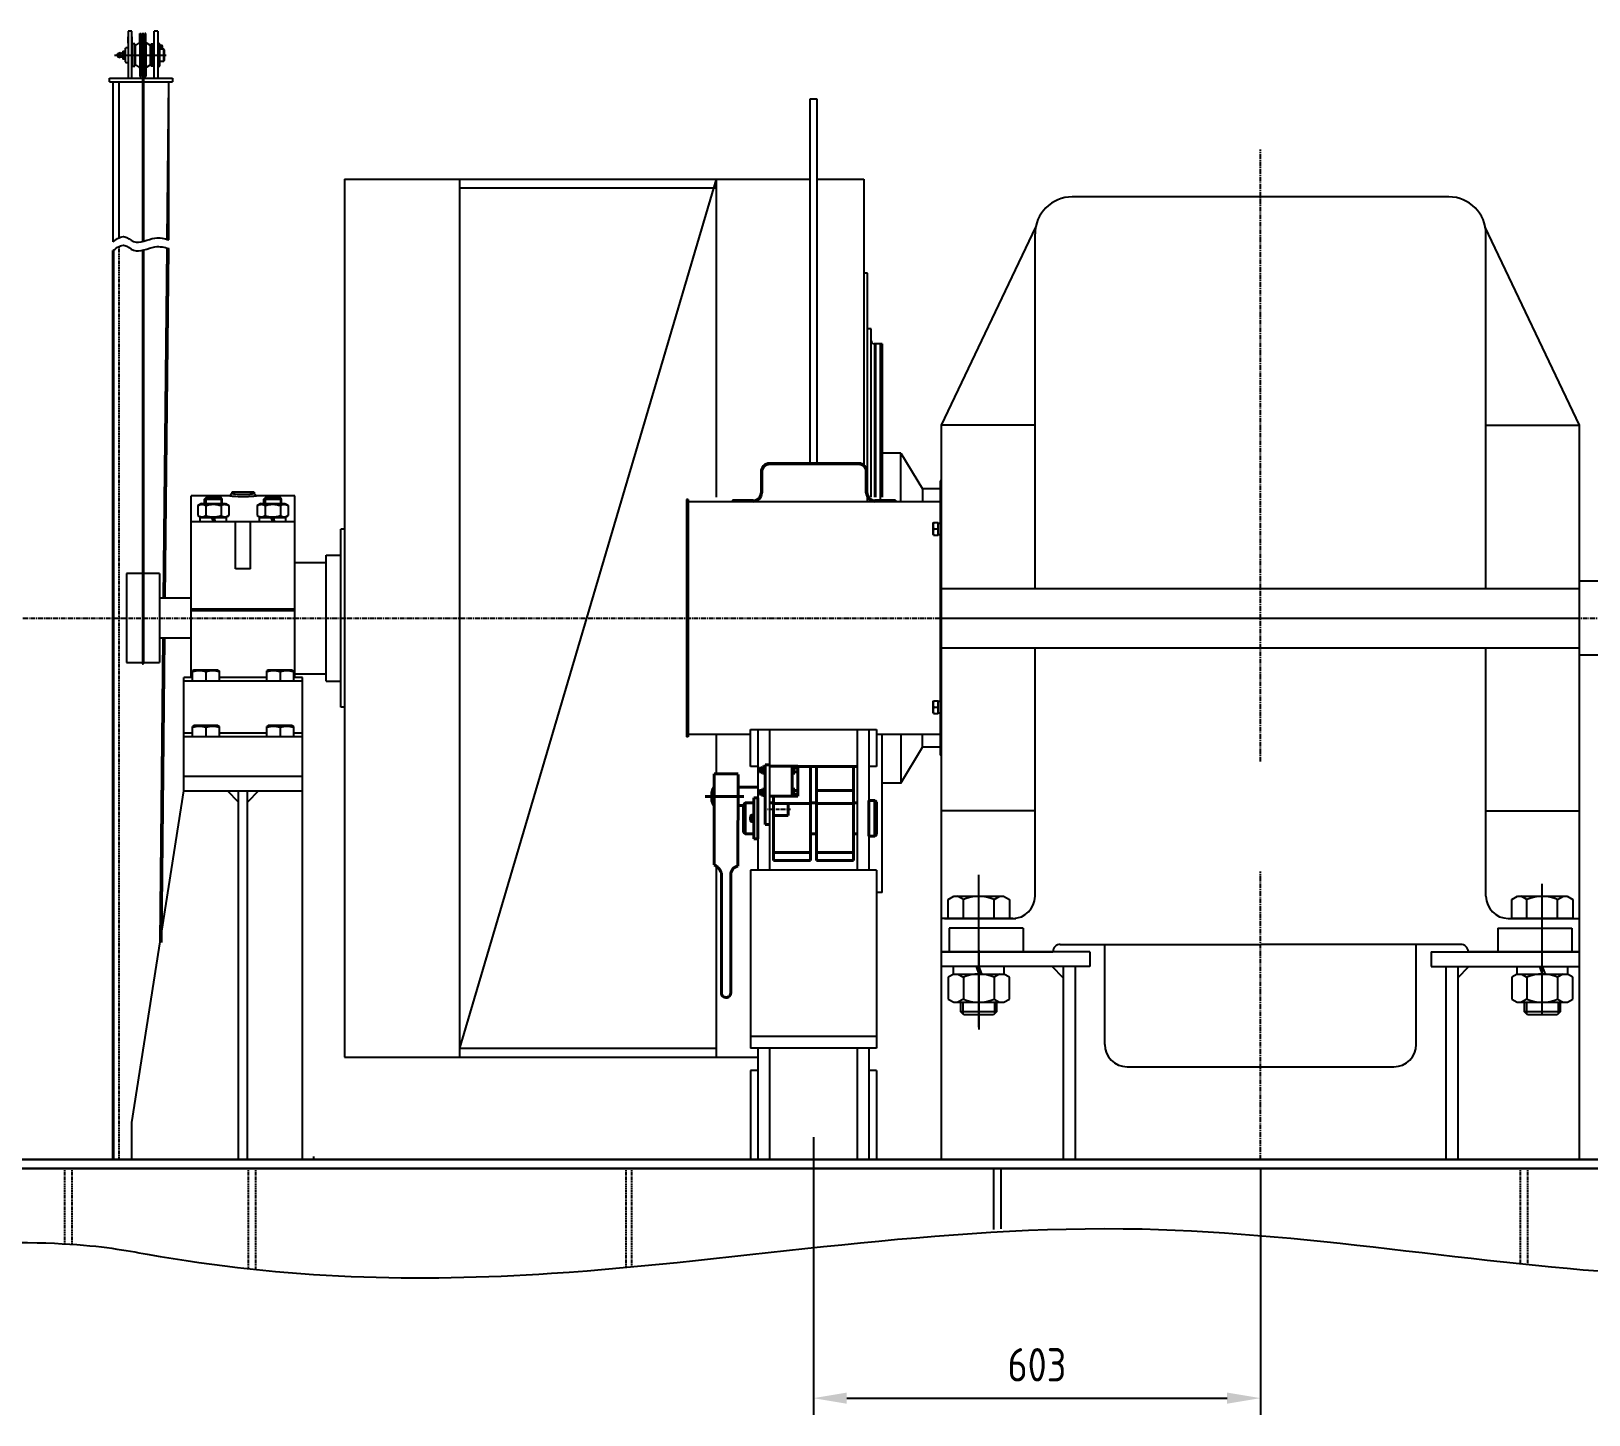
# Model space of a CAD drawing. Header units: millimetres. Extents: x 467 to 39028, y -12467 to 24298.
# Drawn here: x 14103 to 16204, y -1319 to 547 of the extents above; entities that cross this region are included whole.
import ezdxf

# ---------------------------------------------------------------- set-up
doc = ezdxf.new("R2010")
doc.units = ezdxf.units.MM
doc.linetypes.add('CENTER', pattern=[50.8, 31.75, -6.35, 6.35, -6.35])
doc.linetypes.add('HIDDEN', pattern=[9.525, 6.35, -3.175])
for name, color, linetype in [('Bord', 1, 'Continuous'), ('Cen', 5, 'CENTER'), ('Dim', 7, 'Continuous'), ('Hide', 250, 'HIDDEN')]:
    doc.layers.add(name, color=color, linetype=linetype)
doc.layers.add('Con', color=6, linetype='Continuous', lineweight=18)
doc.layers.add('Cont', color=6, linetype='Continuous', lineweight=40)
doc.styles.add('Style1', font='romans.shx', dxfattribs={"width": 0.8})
doc.dimstyles.new('LIN15', dxfattribs={"dimscale": 15, "dimtxt": 3, "dimasz": 3, "dimexe": 1.5, "dimexo": 0, "dimgap": 1.5, "dimtad": 1, "dimdec": 0, "dimzin": 13, "dimdsep": 46, "dimtxsty": 'Style1', "dimcen": 0, "dimclrt": 3, "dimadec": 0, "dimazin": 0, "dimtfac": 1, "dimtdec": 0, "dimtmove": 0, "dimatfit": 3, "dimfxl": 1, "dimtolj": 1, "dimtzin": 13, "dimarcsym": 0})

# ---------------------------------------------------------------- blocks, each defined once
blk = doc.blocks.new('*D90')
at = {"layer": 'Defpoints', "color": 0, "transparency": 16777216}
for p in [(15158, -944.2), (15760.9, -986.2), (15760.9, -1296.1)]:
    blk.add_point(p, dxfattribs=at)
at = {"layer": 'Dim', "color": 0, "lineweight": -2, "transparency": 16777216}
for p, q in [((15158, -944.2), (15158, -1318.6)), ((15760.9, -986.2), (15760.9, -1318.6)), ((15203, -1296.1), (15715.9, -1296.1))]:
    blk.add_line(p, q, dxfattribs=at)
at = {"layer": 'Dim', "color": 0, "transparency": 16777216}
for points in [[(15203, -1288.6), (15203, -1303.6), (15158, -1296.1)], [(15715.9, -1288.6), (15715.9, -1303.6), (15760.9, -1296.1)]]:
    blk.add_solid(points, dxfattribs=at)
at = {"layer": 'Dim', "color": 3, "transparency": 16777216, "insert": (15459.4, -1251.1), "char_height": 45, "attachment_point": 5, "style": 'Style1'}
blk.add_mtext('\\A1;603', dxfattribs=at)
blk = doc.blocks.new('ключ2')
for p, q in [((22774.6, 4523.3), (22774.6, 4491.3)), ((22775.4, 4523.3), (22898.8, 4523.2)), ((22804.8, 4531.1), (22804.8, 4478.8)), ((22908.1, 4500.8), (23070.1, 4500.8)), ((22909.8, 4513.5), (23069.7, 4513.5)), ((22774.6, 4491.3), (22897.3, 4491.3))]:
    blk.add_line(p, q)
for centre, radius, start, end in [((22910.4, 4525.4), 11.9, 190.7508, 267.1677), ((22914.1, 4483), 18.8, 108.722, 153.9899), ((23069.7, 4507.2), 6.34, 266.83, 90.0179)]:
    blk.add_arc(centre, radius, start, end)

msp = doc.modelspace()

# ---------------------------------------------------------------- linework, layer by layer
at = {"color": 5, "linetype": 'CENTER', "ltscale": 0.496}
for p, q in [((15092.959, -449.204), (15082.459, -449.204)), ((15092.959, -479.204), (15082.459, -479.204))]:
    msp.add_line(p, q, dxfattribs=at)
at = {"layer": 'Bord'}
for p, q in [((14233.9, 547.294), (14233.9, 507.001)), ((14238.9, 547.294), (14233.9, 547.294)), ((14238.9, 523.001), (14238.9, 547.294)), ((14268.9, 507.001), (14268.9, 547.294)), ((14273.9, 547.294), (14268.9, 547.294)), ((14273.9, 547.294), (14273.9, 507.001)), ((14233.9, 531.263), (14233.9, 539.601)), ((14238.9, 539.601), (14238.9, 531.195)), ((14242.9, 530.001), (14239.9, 530.001)), ((14239.9, 507.001), (14239.9, 530.001)), ((14242.9, 506.998), (14242.9, 530.001)), ((14243.9, 528.001), (14249.454, 531.704)), ((14243.9, 506.998), (14243.9, 528.001)), ((14249.9, 532.536), (14249.9, 544.001)), ((14249.9, 544.001), (14251.4, 544.001)), ((14249.9, 532.536), (14249.9, 497.466)), ((14251.4, 544.001), (14251.906, 541.837)), ((14251.4, 486.001), (14251.4, 544.001)), ((14253.1, 540.801), (14253.1, 263.504)), ((14253.9, 544.915), (14253.9, 263.703)), ((14254.7, 540.801), (14254.7, 263.917)), ((14255.9, 542.001), (14256.4, 544.001)), ((14257.9, 544.001), (14256.4, 544.001)), ((14256.4, 544.001), (14256.4, 486.001)), ((14257.9, 532.536), (14257.9, 544.001)), ((14257.9, 532.536), (14257.9, 497.466)), ((14263.9, 528.001), (14258.345, 531.704)), ((14263.9, 507.001), (14263.9, 528.001)), ((14264.9, 530.001), (14267.9, 530.001)), ((14264.9, 506.998), (14264.9, 530.001)), ((14267.9, 505.796), (14267.9, 530.001)), ((14276.8, 530.001), (14273.9, 530.001)), ((14276.8, 523.001), (14276.8, 530.001)), ((14277.462, 522.998), (14277.084, 526.318)), ((14277.584, 526.318), (14277.933, 522.998)), ((14279.602, 522.998), (14279.957, 526.426)), ((14280.092, 522.998), (14280.451, 526.125)), ((14215.618, 515.001), (14285.399, 515.001)), ((14219.9, 517.251), (14223.061, 518.351)), ((14219.9, 515.001), (14219.9, 517.251)), ((14219.9, 515.001), (14219.9, 512.751)), ((14219.9, 512.751), (14223.061, 511.651)), ((14223.061, 511.651), (14223.061, 518.351)), ((14226.9, 520.501), (14229.9, 520.501)), ((14226.9, 520.501), (14226.9, 509.501)), ((14229.9, 518.001), (14226.9, 518.001)), ((14229.9, 512.001), (14226.9, 512.001)), ((14229.9, 509.501), (14226.9, 509.501)), ((14229.9, 523.998), (14230.9, 524.998)), ((14229.9, 523.998), (14229.9, 506.004)), ((14229.9, 509.501), (14229.9, 520.501)), ((14229.9, 505.998), (14230.9, 504.998)), ((14232.9, 524.998), (14230.9, 524.998)), ((14230.9, 504.998), (14232.9, 504.998)), ((14233.9, 523.998), (14232.9, 524.998)), ((14233.9, 505.998), (14232.9, 504.998)), ((14233.9, 507.001), (14233.9, 484.001)), ((14233.9, 507.001), (14233.9, 506.001)), ((14233.9, 506.498), (14233.9, 505.998)), ((14238.9, 484.001), (14238.9, 523.001)), ((14239.9, 522.998), (14238.9, 522.998)), ((14238.9, 507.001), (14239.9, 507.001)), ((14239.9, 500.001), (14239.9, 507.001)), ((14243.9, 523.001), (14242.9, 523.001)), ((14243.9, 522.998), (14242.9, 522.998)), ((14242.9, 500.001), (14242.9, 507.001)), ((14242.9, 507.001), (14243.9, 507.001)), ((14242.9, 506.998), (14243.9, 506.998)), ((14243.9, 502.001), (14243.9, 507.001)), ((14264.9, 522.998), (14263.9, 522.998)), ((14263.9, 502.001), (14263.9, 507.001)), ((14263.9, 506.998), (14264.9, 506.998)), ((14264.9, 500.001), (14264.9, 507.001)), ((14268.9, 522.998), (14267.9, 522.998)), ((14267.9, 500.001), (14267.9, 507.001)), ((14267.9, 506.998), (14268.9, 506.998)), ((14268.9, 484.001), (14268.9, 507.001)), ((14273.9, 507.001), (14273.9, 484.001)), ((14281.9, 522.998), (14276.8, 522.998)), ((14276.8, 500.001), (14276.8, 522.998)), ((14276.8, 506.998), (14281.9, 506.998)), ((14281.9, 506.998), (14281.9, 522.998)), ((14282.9, 521.998), (14281.9, 522.998)), ((14282.9, 507.998), (14281.9, 506.998)), ((14282.9, 507.998), (14282.9, 521.998)), ((14208.9, 479.001), (14208.9, 484.001)), ((14208.9, 484.001), (14253.1, 484.001)), ((14239.9, 500.001), (14242.9, 500.001)), ((14243.9, 502.001), (14249.454, 498.298)), ((14249.9, 497.466), (14249.9, 486.001)), ((14249.9, 486.001), (14251.4, 486.001)), ((14251.4, 486.001), (14251.906, 488.165)), ((14254.7, 484.001), (14293.9, 484.001)), ((14255.9, 488.001), (14256.4, 486.001)), ((14257.9, 486.001), (14256.4, 486.001)), ((14257.9, 497.466), (14257.9, 486.001)), ((14263.9, 502.001), (14258.345, 498.298)), ((14267.9, 500.001), (14264.9, 500.001)), ((14273.9, 500.001), (14276.8, 500.001)), ((14293.9, 484.001), (14293.9, 479.001)), ((14208.9, 479.001), (14253.1, 479.001)), ((14213.9, 263.18), (14213.9, 479.001)), ((14213.9, 263.18), (14213.9, 479.001)), ((14221.9, 268.857), (14221.9, 479.001)), ((14221.9, 268.857), (14221.9, 479.001)), ((14253.1, 479.001), (14253.1, 263.504)), ((14254.7, 479.001), (14293.9, 479.001)), ((14254.7, 479.001), (14254.7, 263.917)), ((14286.721, 266.509), (14288.9, 479.001)), ((14288.9, 265.813), (14288.9, 479.001)), ((15162.959, 455.793), (15152.959, 455.793)), ((15152.959, 455.793), (15152.962, -37.204)), ((15162.959, -37.204), (15162.959, 455.793)), ((14525.902, 347.794), (14525.901, 144.261)), ((14525.902, 347.795), (15152.96, 347.793)), ((14525.902, 347.794), (14525.903, -434.204)), ((15026.902, 347.793), (14680.893, -824.202)), ((14680.902, 347.793), (14680.896, -434.204)), ((14680.902, 347.793), (14680.901, 144.261)), ((15026.902, 347.802), (15026.887, -81.271)), ((15162.959, 347.793), (15225.902, 347.793)), ((15225.902, 347.794), (15225.888, -40.049)), ((14680.902, 335.794), (15026.902, 335.793)), ((16014.902, 323.796), (15506.902, 323.796)), ((15330.902, 15.796), (15457.77, 283.072)), ((15456.902, -204.337), (15456.902, 273.796)), ((16190.902, 15.796), (16064.034, 283.072)), ((16064.902, -204.337), (16064.902, 273.796)), ((14254.7, 252.16), (14254.7, -305.193)), ((14281.759, -217.355), (14286.601, 254.789)), ((14284.066, -217.355), (14288.9, 254.057)), ((14253.1, 251.748), (14253.1, -304.202)), ((15230.902, 220.798), (15225.898, 220.798)), ((15230.902, -81.271), (15230.902, 220.798)), ((15235.902, 145.798), (15230.902, 145.798)), ((15235.902, -81.271), (15235.902, 145.798)), ((15250.902, 125.798), (15239.902, 125.798)), ((15250.902, 125.798), (15239.902, 125.798)), ((15240.902, 115.798), (15240.902, 125.798)), ((15240.902, -81.271), (15240.902, 115.798)), ((15241.902, 125.798), (15241.902, 115.798)), ((15241.902, 115.798), (15241.902, -81.271)), ((15247.959, 125.798), (15247.959, -83.271)), ((15250.902, 125.798), (15250.902, -81.271)), ((15456.902, 15.796), (15330.902, 15.796)), ((15330.902, -974.204), (15330.902, 15.796)), ((16064.902, 15.796), (16190.902, 15.796)), ((16190.902, -974.204), (16190.902, 15.796)), ((15218.902, -35.204), (15098.902, -35.204)), ((15218.902, -37.204), (15098.902, -37.204)), ((15275.902, -21.702), (15250.902, -21.702)), ((15275.902, -21.702), (15305.165, -70.074)), ((15275.902, -87.204), (15275.902, -21.702)), ((15086.902, -47.204), (15086.902, -75.204)), ((15088.902, -47.204), (15088.902, -75.204)), ((15228.902, -75.204), (15228.902, -47.204)), ((15230.902, -75.204), (15230.902, -47.204)), ((15328.902, -59.204), (15328.902, -429.204)), ((15330.902, -59.204), (15328.902, -59.204)), ((14318.902, -114.206), (14318.902, -79.206)), ((14370.903, -79.206), (14318.902, -79.206)), ((14336.902, -83.706), (14339.402, -81.206)), ((14336.902, -89.706), (14336.902, -83.706)), ((14336.902, -83.706), (14360.902, -83.706)), ((14338.527, -82.081), (14338.527, -89.706)), ((14359.277, -82.081), (14338.527, -82.081)), ((14339.404, -81.206), (14358.401, -81.206)), ((14360.902, -83.706), (14358.402, -81.206)), ((14359.277, -82.081), (14359.277, -89.706)), ((14360.902, -89.706), (14360.902, -83.706)), ((14373.902, -76.206), (14370.903, -79.206)), ((14373.902, -74.206), (14373.902, -76.206)), ((14403.902, -74.206), (14373.902, -74.206)), ((14403.902, -74.206), (14403.902, -76.206)), ((14406.902, -79.206), (14403.902, -76.206)), ((14458.902, -79.206), (14406.902, -79.206)), ((14416.902, -83.706), (14419.402, -81.206)), ((14416.902, -89.706), (14416.902, -83.706)), ((14416.902, -83.706), (14440.902, -83.706)), ((14418.527, -82.081), (14418.527, -89.706)), ((14439.277, -82.081), (14418.527, -82.081)), ((14419.404, -81.206), (14438.401, -81.206)), ((14440.902, -83.706), (14438.402, -81.206)), ((14439.277, -82.081), (14439.277, -89.706)), ((14440.902, -89.706), (14440.902, -83.706)), ((14458.902, -114.206), (14458.902, -79.206)), ((15230.902, -87.204), (15230.902, -81.837)), ((15330.902, -70.074), (15305.165, -70.074)), ((15305.165, -70.074), (15305.165, -87.204)), ((15305.165, -70.074), (15305.165, -87.204)), ((15330.902, -70.074), (15305.165, -70.074)), ((14332.702, -89.706), (14328.118, -92.352)), ((14328.118, -92.352), (14328.118, -106.059)), ((14332.702, -89.706), (14365.102, -89.706)), ((14338.51, -92.352), (14338.51, -106.059)), ((14359.295, -92.352), (14359.295, -106.059)), ((14365.102, -89.706), (14369.687, -92.352)), ((14369.687, -92.352), (14369.687, -106.059)), ((14412.702, -89.706), (14408.118, -92.352)), ((14408.118, -92.352), (14408.118, -106.059)), ((14412.702, -89.706), (14445.102, -89.706)), ((14418.51, -92.352), (14418.51, -106.059)), ((14439.295, -92.352), (14439.295, -106.059)), ((14445.102, -89.706), (14449.687, -92.352)), ((14449.687, -92.352), (14449.687, -106.059)), ((14986.902, -84.204), (14986.902, -404.204)), ((14988.902, -84.204), (14986.902, -84.204)), ((14988.902, -84.204), (14988.902, -404.204)), ((15328.902, -87.204), (14988.902, -87.204)), ((15048.902, -85.204), (15048.902, -87.204)), ((15076.902, -85.204), (15048.902, -85.204)), ((15076.902, -87.204), (15048.902, -87.204)), ((15053.902, -85.204), (15053.902, -87.204)), ((15240.902, -87.204), (15076.902, -87.204)), ((15268.902, -85.204), (15240.902, -85.204)), ((15268.902, -87.204), (15240.902, -87.204)), ((15263.902, -85.204), (15263.902, -87.204)), ((15268.902, -85.204), (15268.902, -87.204)), ((14318.902, -234.206), (14318.902, -114.206)), ((14458.902, -114.206), (14318.902, -114.206)), ((14328.118, -106.059), (14332.702, -108.706)), ((14331.152, -114.206), (14331.152, -108.706)), ((14331.153, -108.706), (14366.652, -108.706)), ((14346.438, -108.706), (14348.44, -114.206)), ((14349.365, -108.706), (14351.367, -114.206)), ((14369.687, -106.059), (14365.102, -108.706)), ((14366.652, -114.206), (14366.652, -108.706)), ((14378.902, -177.892), (14378.902, -114.206)), ((14398.902, -177.892), (14398.902, -114.206)), ((14408.118, -106.059), (14412.702, -108.706)), ((14411.152, -114.206), (14411.152, -108.706)), ((14411.153, -108.706), (14446.652, -108.706)), ((14426.438, -108.706), (14428.44, -114.206)), ((14429.365, -108.706), (14431.367, -114.206)), ((14449.687, -106.059), (14445.102, -108.706)), ((14446.652, -114.206), (14446.652, -108.706)), ((14458.902, -234.206), (14458.902, -114.206)), ((14520.902, -364.206), (14520.902, -124.206)), ((14525.902, -124.206), (14520.902, -124.206)), ((15319.402, -116.345), (15319.893, -115.495)), ((15319.402, -131.645), (15319.402, -116.346)), ((15319.893, -115.495), (15326.402, -115.495)), ((15320.652, -123.995), (15326.402, -123.995)), ((15326.402, -132.495), (15326.402, -115.495)), ((15328.902, -116.445), (15326.402, -116.445)), ((15319.402, -131.645), (15319.893, -132.495)), ((15319.893, -132.495), (15326.402, -132.495)), ((14500.902, -329.206), (14500.902, -159.206)), ((14500.902, -159.206), (14520.902, -159.206)), ((14231.801, -184.202), (14231.801, -304.202)), ((14253.103, -184.202), (14231.801, -184.202)), ((14276.005, -184.202), (14254.703, -184.202)), ((14276.005, -184.202), (14276.005, -304.202)), ((14398.902, -177.894), (14378.902, -177.894)), ((14458.902, -169.206), (14500.902, -169.206)), ((15328.902, -194.202), (15330.902, -194.202)), ((15328.902, -194.202), (15330.902, -194.202)), ((15330.902, -204.337), (15760.902, -204.337)), ((15760.902, -204.337), (16190.902, -204.337)), ((16290.902, -194.204), (16190.902, -194.204)), ((14318.903, -217.355), (14276.005, -217.355)), ((14458.902, -232.206), (14318.902, -232.206)), ((14318.902, -324.206), (14318.902, -234.206)), ((14458.902, -234.206), (14318.902, -234.206)), ((14335.902, -234.206), (14335.902, -232.206)), ((14336.902, -234.206), (14336.902, -232.206)), ((14360.902, -234.206), (14360.902, -232.206)), ((14361.902, -234.206), (14361.902, -232.206)), ((14415.902, -234.206), (14415.902, -232.206)), ((14416.902, -234.206), (14416.902, -232.206)), ((14440.902, -234.206), (14440.902, -232.206)), ((14441.902, -234.206), (14441.902, -232.206)), ((14458.902, -324.206), (14458.902, -234.206)), ((15330.902, -244.204), (15760.902, -244.204)), ((15760.902, -244.204), (16190.902, -244.204)), ((14318.903, -271.049), (14276.005, -271.049)), ((14277.006, -680.884), (14281.209, -271.049)), ((14279.306, -681.616), (14283.515, -271.049)), ((15330.902, -284.337), (15760.902, -284.337)), ((15456.902, -619.204), (15456.902, -284.337)), ((15760.902, -284.337), (16190.902, -284.337)), ((16064.902, -619.204), (16064.902, -284.337)), ((14231.801, -304.202), (14253.103, -304.202)), ((14254.703, -304.202), (14276.005, -304.202)), ((14322.702, -314.206), (14320.902, -315.245)), ((14355.102, -314.206), (14322.703, -314.206)), ((14355.102, -314.206), (14356.902, -315.245)), ((14422.702, -314.206), (14420.902, -315.245)), ((14455.102, -314.206), (14422.703, -314.206)), ((14455.102, -314.206), (14456.902, -315.245)), ((15328.902, -294.205), (15330.902, -294.205)), ((15328.902, -294.205), (15330.902, -294.205)), ((16290.902, -294.204), (16190.902, -294.204)), ((14308.902, -399.206), (14308.902, -324.206)), ((14320.902, -324.206), (14308.902, -324.206)), ((14468.902, -329.206), (14308.902, -329.206)), ((14320.902, -329.206), (14320.902, -315.245)), ((14338.902, -316.852), (14338.902, -329.206)), ((14356.902, -315.245), (14356.902, -329.206)), ((14420.902, -324.206), (14356.902, -324.206)), ((14420.902, -329.206), (14420.902, -315.245)), ((14438.902, -316.852), (14438.902, -329.206)), ((14456.902, -315.245), (14456.902, -329.206)), ((14468.902, -324.206), (14456.902, -324.206)), ((14458.902, -319.206), (14500.902, -319.206)), ((14468.902, -399.206), (14468.902, -324.206)), ((14500.902, -329.206), (14520.902, -329.206)), ((15319.402, -356.762), (15319.893, -355.912)), ((15319.402, -372.062), (15319.402, -356.762)), ((15319.893, -355.912), (15326.402, -355.912)), ((15326.402, -372.912), (15326.402, -355.912)), ((15328.902, -356.862), (15326.402, -356.862)), ((14525.902, -364.206), (14520.902, -364.206)), ((15319.402, -372.062), (15319.893, -372.912)), ((15319.893, -372.912), (15326.402, -372.912)), ((15320.652, -364.412), (15326.402, -364.412)), ((14322.702, -389.206), (14320.902, -390.245)), ((14320.902, -404.206), (14320.902, -390.245)), ((14355.102, -389.206), (14322.703, -389.206)), ((14338.902, -391.852), (14338.902, -404.206)), ((14355.102, -389.206), (14356.902, -390.245)), ((14356.902, -390.245), (14356.902, -404.206)), ((14422.702, -389.206), (14420.902, -390.245)), ((14420.902, -404.206), (14420.902, -390.245)), ((14455.102, -389.206), (14422.703, -389.206)), ((14438.902, -391.852), (14438.902, -404.206)), ((14455.102, -389.206), (14456.902, -390.245)), ((14456.902, -390.245), (14456.902, -404.206)), ((14308.902, -477.206), (14308.902, -399.206)), ((14320.902, -399.206), (14308.902, -399.206)), ((14320.902, -399.206), (14308.902, -399.206)), ((14468.902, -404.206), (14308.902, -404.206)), ((14420.902, -399.206), (14356.902, -399.206)), ((14420.902, -399.206), (14356.902, -399.206)), ((14468.902, -399.206), (14456.902, -399.206)), ((14468.902, -399.206), (14456.902, -399.206)), ((14468.902, -974.206), (14468.902, -399.206)), ((14988.902, -404.204), (14986.902, -404.204)), ((15072.959, -401.204), (14988.902, -401.204)), ((15026.875, -401.204), (15026.873, -454.451)), ((15328.902, -401.204), (15242.959, -401.204)), ((15250.902, -614.205), (15250.902, -401.204)), ((15250.902, -614.205), (15250.902, -401.204)), ((15250.902, -614.205), (15250.902, -401.204)), ((15275.902, -401.204), (15275.902, -466.705)), ((15275.902, -466.705), (15305.165, -418.333)), ((15275.902, -466.705), (15305.165, -418.333)), ((15305.165, -418.333), (15305.165, -401.204)), ((15305.165, -418.333), (15305.165, -401.204)), ((15305.165, -418.333), (15305.165, -401.204)), ((15330.902, -418.333), (15305.165, -418.333)), ((15330.902, -418.333), (15305.165, -418.333)), ((15330.902, -418.333), (15305.165, -418.333)), ((14525.903, -434.204), (14525.899, -836.202)), ((14680.896, -434.204), (14680.892, -836.202)), ((15250.902, -614.205), (15250.902, -424.647)), ((15330.902, -429.204), (15328.902, -429.204)), ((14308.902, -457.206), (14468.902, -457.206)), ((14238.902, -924.206), (14308.902, -477.206)), ((14308.902, -477.206), (14468.902, -477.206)), ((14382.902, -492.206), (14367.902, -477.206)), ((14382.902, -974.206), (14382.902, -477.206)), ((14394.902, -974.206), (14394.902, -477.206)), ((14409.902, -477.206), (14394.902, -492.206)), ((15275.902, -466.705), (15250.902, -466.705)), ((15456.902, -504.204), (15330.902, -504.204)), ((16064.902, -504.204), (16190.902, -504.204)), ((15026.868, -578.563), (15026.859, -836.199)), ((15026.868, -578.563), (15026.859, -836.199)), ((15380.902, -795.651), (15380.902, -590.442)), ((15380.902, -777.479), (15380.902, -602.658)), ((15380.902, -777.479), (15380.902, -602.658)), ((16140.902, -777.479), (16140.902, -602.658)), ((15250.902, -614.205), (15242.959, -614.205)), ((15250.902, -614.205), (15242.959, -614.205)), ((15250.902, -614.205), (15242.959, -614.205)), ((15250.902, -614.205), (15247.961, -614.205)), ((15250.902, -614.205), (15247.961, -614.205)), ((15339.602, -623.759), (15347.491, -619.204)), ((15339.602, -649.204), (15339.602, -623.759)), ((15347.491, -619.204), (15414.313, -619.204)), ((15360.252, -623.759), (15352.363, -619.204)), ((15360.252, -649.204), (15360.252, -623.759)), ((15401.552, -623.759), (15409.441, -619.204)), ((15401.552, -649.204), (15401.552, -623.759)), ((15414.313, -619.204), (15422.202, -623.759)), ((15422.202, -623.759), (15422.202, -649.204)), ((16099.602, -623.759), (16107.491, -619.204)), ((16099.602, -649.204), (16099.602, -623.759)), ((16107.491, -619.204), (16174.313, -619.204)), ((16120.252, -623.759), (16112.363, -619.204)), ((16120.252, -649.204), (16120.252, -623.759)), ((16161.552, -623.759), (16169.441, -619.204)), ((16161.552, -649.204), (16161.552, -623.759)), ((16174.313, -619.204), (16182.202, -623.759)), ((16182.202, -623.759), (16182.202, -649.204)), ((15426.902, -649.204), (15330.902, -649.204)), ((15334.902, -649.204), (15430.902, -649.204)), ((15339.601, -649.204), (15422.201, -649.204)), ((15422.202, -649.204), (15339.602, -649.204)), ((16094.902, -649.204), (16190.902, -649.204)), ((16182.202, -649.204), (16099.602, -649.204)), ((15340.902, -662.204), (15340.902, -694.204)), ((15440.902, -662.204), (15340.902, -662.204)), ((15440.902, -662.204), (15440.902, -694.204)), ((16080.902, -662.204), (16180.902, -662.204)), ((16080.902, -662.204), (16080.902, -694.204)), ((16180.902, -662.204), (16180.902, -694.204)), ((15380.902, -691.865), (15380.902, -799.175)), ((15490.902, -684.204), (15760.902, -684.204)), ((15550.902, -819.204), (15550.902, -684.204)), ((16030.902, -684.204), (15760.902, -684.204)), ((15970.902, -819.204), (15970.902, -684.204)), ((15330.902, -694.204), (15480.902, -694.204)), ((15530.902, -694.204), (15330.902, -694.204)), ((15480.902, -694.204), (15480.902, -694.204)), ((15530.902, -694.204), (15530.902, -714.204)), ((15990.902, -694.204), (16190.902, -694.204)), ((15990.902, -694.204), (15990.902, -714.204)), ((16040.902, -694.204), (16040.902, -694.204)), ((16190.902, -694.204), (16040.902, -694.204)), ((16190.902, -694.204), (16040.902, -694.204)), ((16040.902, -694.204), (16040.902, -694.204)), ((15530.902, -714.204), (15330.902, -714.204)), ((15347.152, -724.204), (15339.602, -728.563)), ((15339.602, -728.563), (15339.602, -757.845)), ((15346.652, -714.204), (15346.652, -724.204)), ((15346.652, -724.204), (15415.152, -724.204)), ((15347.152, -724.204), (15414.652, -724.204)), ((15352.702, -724.204), (15360.252, -728.563)), ((15360.252, -728.563), (15360.252, -757.845)), ((15377.262, -714.204), (15380.902, -724.204)), ((15380.902, -714.204), (15384.542, -724.204)), ((15409.102, -724.204), (15401.552, -728.563)), ((15401.552, -728.563), (15401.552, -757.845)), ((15422.202, -728.563), (15414.652, -724.204)), ((15415.152, -724.204), (15415.152, -714.204)), ((15422.202, -757.845), (15422.202, -728.563)), ((15494.902, -729.204), (15479.902, -714.204)), ((15494.902, -714.204), (15494.902, -974.204)), ((15510.902, -714.204), (15510.902, -974.204)), ((15990.902, -714.204), (16190.902, -714.204)), ((16010.902, -714.204), (16010.902, -974.204)), ((16026.902, -729.204), (16041.902, -714.204)), ((16026.902, -714.204), (16026.902, -974.204)), ((16107.152, -724.204), (16099.602, -728.563)), ((16099.602, -728.563), (16099.602, -757.845)), ((16106.652, -714.204), (16106.652, -724.204)), ((16106.652, -724.204), (16175.152, -724.204)), ((16107.152, -724.204), (16174.652, -724.204)), ((16112.702, -724.204), (16120.252, -728.563)), ((16120.252, -728.563), (16120.252, -757.845)), ((16137.262, -714.204), (16140.902, -724.204)), ((16140.902, -714.204), (16144.542, -724.204)), ((16169.102, -724.204), (16161.552, -728.563)), ((16161.552, -728.563), (16161.552, -757.845)), ((16182.202, -728.563), (16174.652, -724.204)), ((16175.152, -724.204), (16175.152, -714.204)), ((16182.202, -757.845), (16182.202, -728.563)), ((15339.602, -757.845), (15347.152, -762.204)), ((15347.152, -762.204), (15414.652, -762.204)), ((15360.252, -757.845), (15352.702, -762.204)), ((15356.902, -775.204), (15356.902, -762.204)), ((15360.902, -779.204), (15356.902, -775.204)), ((15404.902, -775.204), (15356.902, -775.204)), ((15359.609, -762.204), (15359.609, -777.91)), ((15404.902, -775.204), (15400.902, -779.204)), ((15401.552, -757.845), (15409.102, -762.204)), ((15402.196, -762.204), (15402.196, -777.91)), ((15404.902, -762.204), (15404.902, -775.204)), ((15414.652, -762.204), (15422.202, -757.845)), ((16099.602, -757.845), (16107.152, -762.204)), ((16107.152, -762.204), (16174.652, -762.204)), ((16120.252, -757.845), (16112.702, -762.204)), ((16116.902, -775.204), (16116.902, -762.204)), ((16164.902, -775.204), (16116.902, -775.204)), ((16120.902, -779.204), (16116.902, -775.204)), ((16119.609, -762.204), (16119.609, -777.91)), ((16164.902, -775.204), (16160.902, -779.204)), ((16161.552, -757.845), (16169.102, -762.204)), ((16162.196, -762.204), (16162.196, -777.91)), ((16164.902, -762.204), (16164.902, -775.204)), ((16174.652, -762.204), (16182.202, -757.845)), ((15400.902, -779.204), (15360.902, -779.204)), ((16160.902, -779.204), (16120.902, -779.204)), ((14525.899, -836.202), (14540.467, -836.202)), ((14540.467, -836.202), (15082.959, -836.205)), ((14680.892, -824.202), (15026.859, -824.201)), ((15580.902, -849.204), (15940.902, -849.204)), ((14238.902, -974.206), (14238.902, -924.206)), ((13737.902, -974.204), (19718.724, -974.204)), ((13737.902, -986.204), (19713.27, -986.204)), ((14440.902, -974.204), (14110.902, -974.204)), ((14110.902, -974.204), (14440.902, -974.204)), ((14440.902, -974.204), (14110.902, -974.204)), ((14110.902, -974.204), (14440.902, -974.204)), ((14409.902, -986.206), (14397.902, -986.206)), ((14483.902, -970.206), (14483.902, -974.206)), ((15510.902, -974.204), (15330.902, -974.204)), ((15510.902, -974.204), (15330.902, -974.204)), ((15400.902, -986.204), (15400.902, -1068.799)), ((15410.902, -986.204), (15410.902, -1067.652)), ((16190.902, -974.204), (16010.902, -974.204)), ((16190.902, -974.204), (16010.902, -974.204))]:
    msp.add_line(p, q, dxfattribs=at)
at = {"layer": 'Bord', "ltscale": 0.496}
for p, q in [((15089.059, -447.137), (15085.026, -447.137)), ((15089.059, -451.271), (15085.026, -451.271)), ((15089.059, -477.137), (15085.026, -477.137)), ((15089.059, -481.271), (15085.026, -481.271))]:
    msp.add_line(p, q, dxfattribs=at)
at = {"layer": 'Bord', "ltscale": 30}
for p, q in [((19747.902, -974.204), (14047.902, -974.204)), ((19747.902, -986.204), (14047.902, -986.204))]:
    msp.add_line(p, q, dxfattribs=at)
at = {"layer": 'Bord'}
for points in [[(15320.652, -123.995), (15320.494, -123.499), (15320.354, -123.012), (15320.234, -122.536), (15320.131, -122.066), (15320.046, -121.6), (15319.98, -121.136), (15319.932, -120.672), (15319.903, -120.209), (15319.893, -119.745), (15319.903, -119.282), (15319.932, -118.818), (15319.98, -118.355), (15320.046, -117.89), (15320.131, -117.424), (15320.234, -116.955), (15320.354, -116.478), (15320.494, -115.992), (15320.652, -115.495)], [(15320.652, -132.495), (15320.494, -131.999), (15320.354, -131.512), (15320.234, -131.036), (15320.131, -130.566), (15320.046, -130.1), (15319.98, -129.636), (15319.932, -129.172), (15319.903, -128.709), (15319.893, -128.245), (15319.903, -127.782), (15319.932, -127.318), (15319.98, -126.855), (15320.046, -126.39), (15320.131, -125.924), (15320.234, -125.455), (15320.354, -124.978), (15320.494, -124.492), (15320.652, -123.995)], [(15326.402, -131.462), (15326.816, -131.483), (15327.231, -131.501), (15327.647, -131.516)], [(15326.402, -131.543), (15326.821, -131.537), (15327.239, -131.528), (15327.652, -131.516)], [(15327.647, -131.516), (15328.065, -131.528), (15328.483, -131.537), (15328.902, -131.543)], [(15320.652, -364.412), (15320.494, -363.916), (15320.354, -363.429), (15320.234, -362.952), (15320.131, -362.483), (15320.046, -362.016), (15319.98, -361.552), (15319.932, -361.088), (15319.903, -360.625), (15319.893, -360.161), (15319.903, -359.698), (15319.932, -359.235), (15319.98, -358.771), (15320.046, -358.307), (15320.131, -357.84), (15320.234, -357.371), (15320.354, -356.895), (15320.494, -356.408), (15320.652, -355.912)], [(15320.652, -372.912), (15320.494, -372.416), (15320.354, -371.929), (15320.234, -371.452), (15320.131, -370.983), (15320.046, -370.516), (15319.98, -370.052), (15319.932, -369.588), (15319.903, -369.125), (15319.893, -368.661), (15319.903, -368.198), (15319.932, -367.735), (15319.98, -367.271), (15320.046, -366.807), (15320.131, -366.34), (15320.234, -365.871), (15320.354, -365.395), (15320.494, -364.908), (15320.652, -364.412)], [(15326.402, -371.878), (15326.816, -371.899), (15327.231, -371.917), (15327.647, -371.932)], [(15326.402, -371.959), (15326.821, -371.953), (15327.239, -371.944), (15327.652, -371.932)], [(15327.647, -371.932), (15328.065, -371.944), (15328.483, -371.953), (15328.902, -371.959)]]:
    msp.add_lwpolyline(points, dxfattribs=at)
for centre, radius, start, end in [((14248.9, 532.536), 1, 303.690068, 0), ((14253.9, 542.001), 2, 184.699652, 246.421822), ((14253.9, 540.801), 0.8, 0, 180), ((14253.9, 542.001), 2, 293.578178, 0), ((14258.9, 532.536), 1, 180, 236.309932), ((14278.773, 526.318), 1.689, 353.46244, 192.964679), ((14278.773, 526.318), 1.189, 342.966738, 191.987916), ((14221.623, 515.001), 2.5, 133.589125, 226.410875), ((14224.908, 521.028), 3.252, 235.393068, 307.751665), ((14224.908, 508.974), 3.252, 52.248335, 124.606932), ((14248.9, 497.466), 1, 0, 56.309932), ((14253.9, 488.001), 2, 113.578178, 175.300348), ((14253.9, 488.001), 2, 0, 66.421822), ((14258.9, 497.466), 1, 123.690068, 180), ((15506.902, 273.796), 50, 90, 180), ((16014.902, 273.796), 50, 0, 90), ((15239.902, 129.798), 4, 180, 270), ((15098.902, -47.204), 12, 90, 180), ((15098.902, -47.204), 10, 90, 180), ((15218.902, -47.204), 12, 0, 90), ((15218.902, -47.204), 10, 0, 90), ((15076.902, -75.204), 12, 270, 0), ((15076.902, -75.204), 10, 270, 0), ((15240.902, -75.204), 12, 180, 270), ((15240.902, -75.204), 10, 180, 270), ((14253.903, -305.039), 0.812, 170.324228, 9.675772), ((15380.902, -668.29), 49.086, 65.122089, 114.877911), ((15426.902, -619.204), 30, 270, 0), ((16094.902, -619.204), 30, 180, 270), ((16140.902, -668.29), 49.086, 65.122089, 114.877911), ((15490.902, -694.204), 10, 90, 180), ((16030.902, -694.204), 10, 0, 90), ((15380.902, -775.296), 51.092, 66.160913, 113.839087), ((16140.902, -775.296), 51.092, 66.160913, 113.839087), ((15380.902, -711.111), 51.092, 246.160913, 293.839087), ((16140.902, -711.111), 51.092, 246.160913, 293.839087), ((15580.902, -819.204), 30, 180, 270), ((15940.902, -819.204), 30, 270, 0)]:
    msp.add_arc(centre, radius, start, end, dxfattribs=at)
for points, knots in [([(14213.9, 263.18), (14219.12, 267.671), (14228.28, 274.027), (14245.458, 257.098), (14266.962, 271.134), (14282.737, 267.884), (14288.9, 265.813)], [3.90655437, 3.90655437, 3.90655437, 3.90655437, 21.44628688, 34.80323858, 64.10592001, 83.19792023, 83.19792023, 83.19792023, 83.19792023]), ([(14213.9, 251.424), (14219.12, 255.915), (14228.28, 262.271), (14245.458, 245.342), (14266.962, 259.378), (14282.737, 256.128), (14288.9, 254.057)], [3.90655437, 3.90655437, 3.90655437, 3.90655437, 21.44628688, 34.80323858, 64.10592001, 83.19792023, 83.19792023, 83.19792023, 83.19792023]), ([(14370.903, -79.206), (14372.631, -79.488), (14378.646, -79.808), (14384.643, -80.155), (14388.902, -80.155)], [0, 0, 0, 0, 0.29133686, 1, 1, 1, 1]), ([(14373.903, -76.206), (14375.336, -76.492), (14380.355, -76.82), (14385.352, -77.173), (14388.902, -77.173)], [0, 0, 0, 0, 0.29167431, 1, 1, 1, 1]), ([(14388.902, -77.173), (14390.829, -77.173), (14394.384, -77.096), (14398.567, -76.762), (14401.246, -76.55), (14402.632, -76.297), (14403.398, -76.377), (14403.835, -76.139), (14403.902, -76.206)], [0, 0, 0, 0, 0.38431899, 0.70972234, 0.83368472, 0.92515503, 0.98115296, 1, 1, 1, 1]), ([(14388.902, -80.155), (14391.214, -80.155), (14395.478, -80.082), (14400.499, -79.748), (14403.714, -79.55), (14405.378, -79.282), (14406.297, -79.394), (14406.822, -79.126), (14406.902, -79.206)], [0, 0, 0, 0, 0.3846229, 0.71004497, 0.83391591, 0.92527564, 0.98118604, 1, 1, 1, 1]), ([(14328.118, -92.352), (14329.457, -91.579), (14331.656, -90.65), (14334.75, -90.77), (14336.199, -91.239), (14336.903, -91.541)], [0, 0, 0, 0, 0.50651532, 0.74920398, 1, 1, 1, 1]), ([(14338.51, -92.352), (14341.878, -91.38), (14348.902, -90.109), (14355.927, -91.38), (14359.295, -92.352)], [0, 0, 0, 0, 0.50000001, 1, 1, 1, 1]), ([(14360.902, -91.541), (14361.606, -91.239), (14363.054, -90.77), (14366.148, -90.65), (14368.348, -91.579), (14369.687, -92.352)], [0, 0, 0, 0, 0.25079605, 0.49348471, 1, 1, 1, 1]), ([(14408.118, -92.352), (14409.457, -91.579), (14411.656, -90.65), (14414.75, -90.77), (14416.199, -91.239), (14416.903, -91.541)], [0, 0, 0, 0, 0.50651532, 0.74920398, 1, 1, 1, 1]), ([(14418.51, -92.352), (14421.878, -91.38), (14428.902, -90.109), (14435.927, -91.38), (14439.295, -92.352)], [0, 0, 0, 0, 0.50000001, 1, 1, 1, 1]), ([(14440.902, -91.541), (14441.606, -91.239), (14443.054, -90.77), (14446.148, -90.65), (14448.348, -91.579), (14449.687, -92.352)], [0, 0, 0, 0, 0.25079605, 0.49348471, 1, 1, 1, 1]), ([(14328.118, -106.059), (14329.457, -106.832), (14331.656, -107.761), (14334.75, -107.641), (14336.199, -107.172), (14336.903, -106.871)], [0, 0, 0, 0, 0.50651532, 0.74920398, 1, 1, 1, 1]), ([(14338.51, -106.059), (14341.878, -107.031), (14348.902, -108.302), (14355.927, -107.031), (14359.295, -106.059)], [0, 0, 0, 0, 0.50000001, 1, 1, 1, 1]), ([(14360.902, -106.871), (14361.606, -107.172), (14363.054, -107.641), (14366.148, -107.761), (14368.348, -106.832), (14369.687, -106.059)], [0, 0, 0, 0, 0.25079605, 0.49348471, 1, 1, 1, 1]), ([(14408.118, -106.059), (14409.457, -106.832), (14411.656, -107.761), (14414.75, -107.641), (14416.199, -107.172), (14416.903, -106.871)], [0, 0, 0, 0, 0.50651532, 0.74920398, 1, 1, 1, 1]), ([(14418.51, -106.059), (14421.878, -107.031), (14428.902, -108.302), (14435.927, -107.031), (14439.295, -106.059)], [0, 0, 0, 0, 0.50000001, 1, 1, 1, 1]), ([(14440.902, -106.871), (14441.606, -107.172), (14443.054, -107.641), (14446.148, -107.761), (14448.348, -106.832), (14449.687, -106.059)], [0, 0, 0, 0, 0.25079605, 0.49348471, 1, 1, 1, 1]), ([(14338.902, -316.852), (14336.011, -315.889), (14329.902, -314.601), (14323.793, -315.889), (14320.902, -316.852)], [0, 0, 0, 0, 0.50000003, 1, 1, 1, 1]), ([(14356.902, -316.852), (14354.011, -315.889), (14347.902, -314.601), (14341.793, -315.889), (14338.902, -316.852)], [0, 0, 0, 0, 0.50000003, 1, 1, 1, 1]), ([(14438.902, -316.852), (14436.011, -315.889), (14429.902, -314.601), (14423.793, -315.889), (14420.902, -316.852)], [0, 0, 0, 0, 0.50000003, 1, 1, 1, 1]), ([(14456.902, -316.852), (14454.011, -315.889), (14447.902, -314.601), (14441.793, -315.889), (14438.902, -316.852)], [0, 0, 0, 0, 0.50000003, 1, 1, 1, 1]), ([(14338.902, -391.852), (14336.011, -390.889), (14329.902, -389.601), (14323.793, -390.889), (14320.902, -391.852)], [0, 0, 0, 0, 0.50000003, 1, 1, 1, 1]), ([(14356.902, -391.852), (14354.011, -390.889), (14347.902, -389.601), (14341.793, -390.889), (14338.902, -391.852)], [0, 0, 0, 0, 0.50000003, 1, 1, 1, 1]), ([(14438.902, -391.852), (14436.011, -390.889), (14429.902, -389.601), (14423.793, -390.889), (14420.902, -391.852)], [0, 0, 0, 0, 0.50000003, 1, 1, 1, 1]), ([(14456.902, -391.852), (14454.011, -390.889), (14447.902, -389.601), (14441.793, -390.889), (14438.902, -391.852)], [0, 0, 0, 0, 0.50000003, 1, 1, 1, 1])]:
    msp.add_open_spline(points, degree=3, knots=knots, dxfattribs=at)
for points in [[(14336.903, -91.541), (14337.455, -91.777), (14337.99, -92.052), (14338.51, -92.352)], [(14359.295, -92.352), (14359.815, -92.052), (14360.35, -91.777), (14360.902, -91.541)], [(14416.903, -91.541), (14417.455, -91.777), (14417.99, -92.052), (14418.51, -92.352)], [(14439.295, -92.352), (14439.815, -92.052), (14440.35, -91.777), (14440.902, -91.541)], [(14336.903, -106.871), (14337.455, -106.635), (14337.99, -106.359), (14338.51, -106.059)], [(14359.295, -106.059), (14359.815, -106.359), (14360.35, -106.635), (14360.902, -106.871)], [(14416.903, -106.871), (14417.455, -106.635), (14417.99, -106.359), (14418.51, -106.059)], [(14439.295, -106.059), (14439.815, -106.359), (14440.35, -106.635), (14440.902, -106.871)]]:
    msp.add_open_spline(points, degree=3, dxfattribs=at)
at = {"layer": 'Bord', "ltscale": 30}
msp.add_open_spline([(13875.905, -1091.861), (14141.014, -1078.105), (14392.52, -1134.356), (14873.023, -1145.509), (15556.865, -1019.387), (16283.852, -1159.077), (16805.36, -1105.57), (17419.244, -1166.268), (18009.246, -1067.706), (18688.617, -1173.839), (19188.46, -1056.865), (19564.837, -1129.264), (19709.392, -1174.46), (19747.902, -1171.409)], degree=3, knots=[143.43725897, 143.43725897, 143.43725897, 143.43725897, 315.92930174, 868.64223482, 1651.09301713, 2326.09157138, 2893.16112726, 3390.65156975, 4167.27808277, 4660.0046951, 5388.27424012, 5708.03366835, 5823.78419131, 5823.78419131, 5823.78419131, 5823.78419131], dxfattribs=at)
at = {"layer": 'Cen', "ltscale": 0.2}
for p, q in [((14253.9, 515.001), (14253.9, 263.703)), ((15760.902, -437.64), (15760.902, 387.69)), ((14253.9, 251.947), (14253.9, -305.851)), ((13746.782, -244.204), (19698.002, -244.204)), ((15760.902, -974.204), (15760.902, -585.704))]:
    msp.add_line(p, q, dxfattribs=at)
at = {"layer": 'Cen', "ltscale": 0.15}
msp.add_line((15127.125, -502.402), (15096.11, -502.402), dxfattribs=at)
at = {"layer": 'Cen'}
msp.add_line((15075.628, -508.153), (15075.628, -520.083), dxfattribs=at)
at = {"layer": 'Con'}
msp.add_lwpolyline([(15021.558, -478.372), (15019.666, -478.372), (15019.666, -491.429), (15021.558, -491.429)], close=True, dxfattribs=at)
at = {"layer": 'Cont'}
for p, q in [((14213.9, -974.204), (14213.9, 251.424)), ((15092.959, -442.204), (15092.959, -522.402)), ((15092.959, -442.204), (15098.959, -442.204)), ((15136.959, -443.954), (15098.959, -443.954)), ((15129.459, -484.454), (15129.459, -443.954)), ((15136.959, -484.454), (15136.959, -443.954)), ((15216.959, -444.204), (15136.959, -444.204)), ((15153.959, -444.204), (15153.959, -571.29)), ((15161.959, -444.204), (15161.959, -571.29)), ((15211.995, -444.204), (15211.995, -571.29)), ((15021.562, -484.594), (15021.562, -477.844)), ((15056.394, -472.094), (15078.803, -472.094)), ((15056.562, -483.594), (15056.562, -472.094)), ((15078.803, -472.094), (15082.959, -472.094)), ((15211.995, -476.857), (15161.959, -476.857)), ((15021.562, -484.594), (15021.562, -491.344)), ((15056.364, -497.094), (15063.878, -497.094)), ((15056.378, -485.594), (15056.562, -485.594)), ((15056.38, -483.594), (15056.562, -483.594)), ((15056.562, -485.594), (15056.562, -497.094)), ((15065.878, -493.204), (15063.878, -495.204)), ((15063.878, -533.204), (15063.878, -495.204)), ((15065.878, -535.204), (15065.878, -493.204)), ((15065.878, -493.204), (15077.878, -493.204)), ((15077.878, -486.704), (15077.878, -541.704)), ((15077.878, -486.704), (15082.878, -486.704)), ((15082.959, -486.704), (15082.959, -541.704)), ((15098.959, -484.454), (15136.959, -484.454)), ((15103.959, -493.204), (15098.959, -493.204)), ((15103.959, -484.454), (15103.959, -494.402)), ((15103.959, -522.402), (15103.959, -484.454)), ((15103.959, -494.312), (15153.959, -494.312)), ((15103.959, -494.402), (15123.959, -494.402)), ((15123.959, -494.402), (15123.959, -502.402)), ((15123.959, -510.402), (15123.959, -502.402)), ((15153.959, -493.204), (15161.959, -493.204)), ((15161.959, -494.312), (15211.995, -494.312)), ((15216.959, -493.204), (15211.995, -493.204)), ((15232.959, -490.204), (15240.959, -490.204)), ((15232.959, -490.204), (15232.959, -538.204)), ((15240.959, -538.204), (15240.959, -490.204)), ((15240.959, -490.204), (15242.959, -492.204)), ((15242.959, -492.204), (15242.959, -536.204)), ((15073.378, -514.204), (15073.378, -511.954)), ((15073.378, -514.204), (15073.378, -516.454)), ((15092.959, -522.402), (15098.959, -522.402)), ((15103.959, -510.402), (15123.959, -510.402)), ((15103.959, -510.402), (15103.959, -571.29)), ((15065.878, -535.204), (15063.878, -533.204)), ((15065.878, -535.204), (15077.878, -535.204)), ((15077.878, -541.704), (15082.878, -541.704)), ((15153.959, -535.204), (15161.959, -535.204)), ((15211.995, -535.204), (15216.959, -535.204)), ((15232.959, -538.204), (15240.959, -538.204)), ((15240.959, -538.204), (15242.959, -536.204)), ((15103.959, -560.415), (15153.959, -560.415)), ((15161.959, -560.415), (15211.995, -560.415)), ((15103.959, -571.29), (15153.959, -571.29)), ((15161.959, -571.29), (15211.995, -571.29))]:
    msp.add_line(p, q, dxfattribs=at)
at = {"layer": 'Cont', "linetype": 'Continuous', "lineweight": 25}
for p, q in [((15072.959, -444.204), (15072.959, -394.204)), ((15072.959, -394.204), (15242.959, -394.204)), ((15082.959, -394.204), (15082.959, -584.204)), ((15098.959, -394.204), (15098.959, -584.204)), ((15216.959, -394.204), (15216.959, -584.204)), ((15232.959, -394.204), (15232.959, -584.204)), ((15242.959, -394.204), (15242.959, -444.204)), ((15082.959, -444.204), (15072.959, -444.204)), ((15242.959, -444.204), (15232.959, -444.204)), ((15072.959, -584.204), (15072.959, -824.204)), ((15242.959, -584.204), (15072.959, -584.204)), ((15242.959, -584.204), (15242.959, -734.204)), ((15242.959, -734.204), (15242.959, -808.204)), ((15242.959, -808.204), (15072.959, -808.204)), ((15242.959, -808.204), (15242.959, -824.204)), ((15242.959, -824.204), (15072.959, -824.204)), ((15098.959, -824.204), (15082.959, -824.204)), ((15082.959, -824.204), (15082.959, -974.204)), ((15098.959, -824.204), (15098.959, -974.204)), ((15216.959, -824.204), (15216.959, -974.204)), ((15232.959, -824.204), (15216.959, -824.204)), ((15232.959, -824.204), (15232.959, -974.204)), ((15072.959, -854.204), (15072.959, -974.204)), ((15082.959, -854.204), (15072.959, -854.204)), ((15242.959, -854.204), (15232.959, -854.204)), ((15242.959, -854.204), (15242.959, -917.21)), ((15242.959, -917.21), (15242.959, -947.939)), ((15242.959, -947.939), (15242.959, -974.204)), ((15242.959, -974.204), (15072.959, -974.204))]:
    msp.add_line(p, q, dxfattribs=at)
at = {"layer": 'Cont', "ltscale": 0.496}
for p, q in [((15084.459, -447.704), (15085.459, -446.704)), ((15084.459, -450.704), (15084.459, -447.704)), ((15085.459, -451.704), (15084.459, -450.704)), ((15085.459, -446.704), (15089.059, -446.704)), ((15085.459, -451.704), (15085.459, -446.704)), ((15089.059, -451.704), (15085.459, -451.704)), ((15089.464, -444.904), (15089.059, -445.604)), ((15089.059, -445.604), (15089.059, -452.804)), ((15089.464, -447.054), (15089.059, -446.354)), ((15089.464, -451.354), (15089.059, -452.054)), ((15089.059, -452.804), (15089.464, -453.504)), ((15091.355, -444.904), (15089.464, -444.904)), ((15091.355, -447.054), (15089.464, -447.054)), ((15091.355, -451.354), (15089.464, -451.354)), ((15089.464, -453.504), (15091.355, -453.504)), ((15091.759, -445.604), (15091.355, -444.904)), ((15091.759, -446.354), (15091.355, -447.054)), ((15091.759, -452.054), (15091.355, -451.354)), ((15091.355, -453.504), (15091.759, -452.804)), ((15091.759, -445.454), (15091.759, -452.954)), ((15092.959, -445.454), (15091.759, -445.454)), ((15091.759, -445.604), (15091.759, -452.804)), ((15092.959, -448.767), (15091.759, -449.204)), ((15092.959, -449.204), (15091.759, -449.64)), ((15091.759, -452.954), (15092.959, -452.954)), ((15092.959, -452.954), (15092.959, -445.454)), ((15132.759, -444.954), (15129.459, -444.954)), ((15129.459, -444.954), (15129.459, -453.454)), ((15129.459, -453.454), (15132.759, -453.454)), ((15131.059, -449.904), (15131.059, -448.504)), ((15131.059, -448.504), (15132.759, -448.504)), ((15132.759, -449.904), (15131.059, -449.904)), ((15132.759, -448.504), (15132.759, -444.954)), ((15132.759, -453.454), (15132.759, -449.904)), ((15084.459, -477.704), (15085.459, -476.704)), ((15084.459, -480.704), (15084.459, -477.704)), ((15085.459, -481.704), (15084.459, -480.704)), ((15085.459, -476.704), (15089.059, -476.704)), ((15085.459, -481.704), (15085.459, -476.704)), ((15089.059, -481.704), (15085.459, -481.704)), ((15089.464, -474.904), (15089.059, -475.604)), ((15089.059, -475.604), (15089.059, -482.804)), ((15089.464, -477.054), (15089.059, -476.354)), ((15089.464, -481.354), (15089.059, -482.054)), ((15089.059, -482.804), (15089.464, -483.504)), ((15091.355, -474.904), (15089.464, -474.904)), ((15091.355, -477.054), (15089.464, -477.054)), ((15091.355, -481.354), (15089.464, -481.354)), ((15091.759, -475.604), (15091.355, -474.904)), ((15091.759, -476.354), (15091.355, -477.054)), ((15091.759, -482.054), (15091.355, -481.354)), ((15091.355, -483.504), (15091.759, -482.804)), ((15091.759, -475.454), (15091.759, -482.954)), ((15092.959, -475.454), (15091.759, -475.454)), ((15091.759, -475.604), (15091.759, -482.804)), ((15092.959, -478.767), (15091.759, -479.204)), ((15092.959, -479.204), (15091.759, -479.64)), ((15091.759, -482.954), (15092.959, -482.954)), ((15092.959, -482.954), (15092.959, -475.454)), ((15132.759, -474.954), (15129.459, -474.954)), ((15129.459, -474.954), (15129.459, -483.454)), ((15131.059, -479.904), (15131.059, -478.504)), ((15131.059, -478.504), (15132.759, -478.504)), ((15132.759, -479.904), (15131.059, -479.904)), ((15132.759, -478.504), (15132.759, -474.954)), ((15132.759, -483.454), (15132.759, -479.904)), ((15089.464, -483.504), (15091.355, -483.504)), ((15129.459, -483.454), (15132.759, -483.454))]:
    msp.add_line(p, q, dxfattribs=at)
for centre, start, end in [((15094.98, -449.204), 158.708166, 201.291834), ((15085.838, -449.204), 338.708166, 21.291834), ((15094.98, -479.204), 158.708166, 201.291834), ((15085.838, -479.204), 338.708166, 21.291834)]:
    msp.add_arc(centre, 5.921, start, end, dxfattribs=at)
at = {"layer": 'Cont'}
for centre, radius, start, end in [((15028.904, -477.844), 7.342, 128.449508, 231.550492), ((15028.904, -491.344), 7.342, 128.449508, 231.550492), ((15024.766, -484.554), 1.05, 113.985327, 182.198705), ((15024.766, -484.635), 1.05, 177.801295, 246.014673), ((15075.628, -511.954), 2.25, 0, 180), ((15075.628, -516.454), 2.25, 180, 0)]:
    msp.add_arc(centre, radius, start, end, dxfattribs=at)
at = {"layer": 'Hide', "ltscale": 0.25}
for p, q in [((14221.9, -974.204), (14221.9, 257.1)), ((14147.9, -986.204), (14147.9, -1087.978)), ((14157.898, -986.204), (14157.898, -1088.585)), ((14395.903, -986.204), (14395.903, -1121.603)), ((14405.898, -986.204), (14405.898, -1122.667)), ((14904.903, -986.204), (14904.903, -1119.746)), ((14912.903, -986.204), (14912.903, -1119.004)), ((16110.902, -986.204), (16110.902, -1114.635)), ((16120.902, -986.204), (16120.902, -1115.684))]:
    msp.add_line(p, q, dxfattribs=at)

# ---------------------------------------------------------------- block references
at = {"layer": 'Cont', "rotation": 270}
msp.add_blockref('ключ2', (10533.074, 22320.182), dxfattribs=at)

# ---------------------------------------------------------------- dimensions: what is measured, and where the dimension line sits
at = {"layer": 'Dim'}
dim = msp.add_linear_dim(base=(15760.902, -1296.111), p1=(15157.959, -944.2), p2=(15760.902, -986.204), text='603', dimstyle='LIN15', override={"dimtp": 0.1, "dimtm": 0.1, "dimtfac": 0.71, "dimtdec": 3, "dimtzin": 8}, dxfattribs=at)
dim.commit()
dim.dimension.update_dxf_attribs({"geometry": '*D90', "text_midpoint": (15459.431, -1251.111)})

doc.saveas('drawing.dxf')
